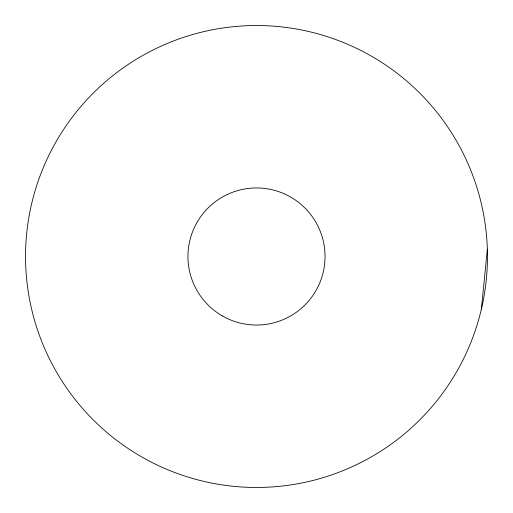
<?xml version="1.0" encoding="UTF-8"?>
<svg xmlns="http://www.w3.org/2000/svg" width="513" height="513" viewBox="0 0 513 513"><rect width="100%" height="100%" fill="white"/><g stroke="black" fill="none" stroke-linecap="round" stroke-linejoin="round"><path stroke-width="0.77" d="M481.38 309.166A230.965 230.965 0 0 0 189.669 35.416A230.965 230.965 0 0 0 98.451 424.918A230.965 230.965 0 0 0 481.38 309.166L487.35 249.171M222.225 315.861A68.543 68.543 0 0 0 325.043 256.5A68.543 68.543 0 0 0 222.225 197.139A68.543 68.543 0 0 0 222.225 315.861"/></g></svg>
